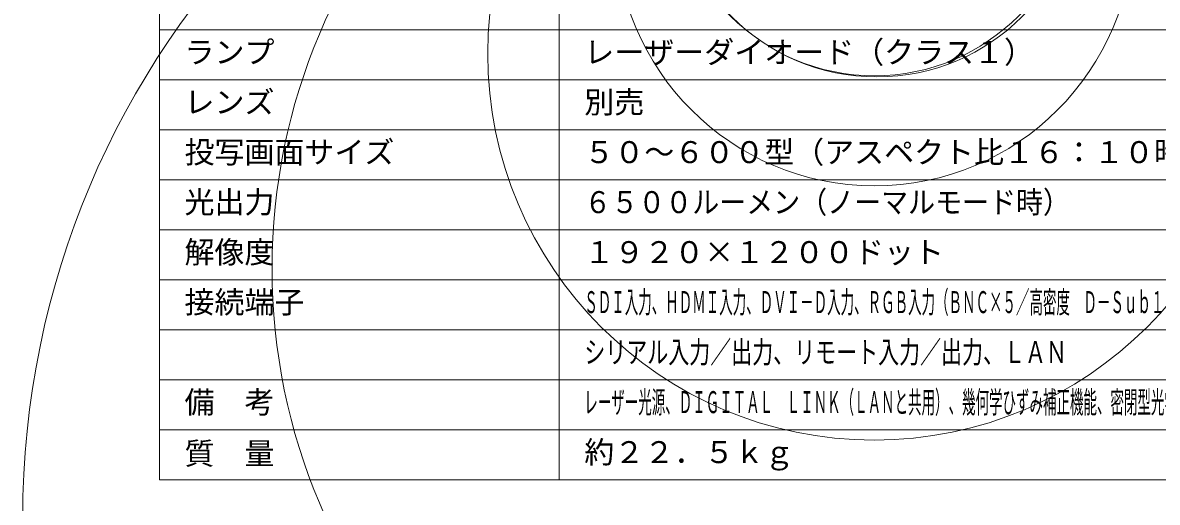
# Model space of a CAD drawing. Units: millimetres, scale not verified. Extents: x -76 to 94, y -146 to 196.
# Drawn here: x -76.2 to 37.3, y -58.7 to -10.8 of the extents above; entities that cross this region are included whole.
import ezdxf
from ezdxf.enums import TextEntityAlignment as Align

# ---------------------------------------------------------------- set-up
doc = ezdxf.new("R2010")
doc.units = ezdxf.units.MM
doc.header["$LTSCALE"] = 0.125
doc.layers.add('0-1_MOJI1', color=7, linetype='Continuous')
doc.layers.add('0-2_WAKU', color=1, linetype='Continuous', lineweight=18)
doc.layers.add('0-4_GAIKEI', color=1, linetype='Continuous', lineweight=18)
doc.styles.add('ＭＳ ゴシック', font='')
doc.styles.get('ＭＳ ゴシック').set_extended_font_data('MS Gothic')

msp = doc.modelspace()

# ---------------------------------------------------------------- linework, layer by layer
at = {"layer": '0-2_WAKU', "color": 4}
msp.add_line((-22.5007, -56.4939), (-22.5007, -1.4939), dxfattribs=at)
at = {"layer": '0-2_WAKU'}
for p, q in [((-62.5007, -11.4939), (62.4993, -11.4939)), ((-62.5007, -16.4939), (62.4993, -16.4939)), ((-62.5007, -21.4939), (62.4993, -21.4939)), ((-62.5007, -26.4939), (62.4993, -26.4939)), ((-62.5007, -31.4939), (62.4993, -31.4939)), ((-62.5007, -36.4939), (62.4993, -36.4939)), ((-62.5007, -41.4939), (62.4993, -41.4939)), ((-62.5007, -46.4939), (62.4993, -46.4939)), ((62.4993, -51.4939), (-62.5007, -51.4939))]:
    msp.add_line(p, q, dxfattribs=at)
at = {"layer": '0-2_WAKU', "color": 4}
msp.add_lwpolyline([(-62.5007, -1.4939), (-62.5007, -56.4939), (62.4993, -56.4939)], dxfattribs=at)
at = {"layer": '0-4_GAIKEI'}
for centre, radius in [((9.0876, -60.3408), 85.2785), ((8.9933, -35.3723), 60.2342), ((8.9963, -13.8697), 38.6555), ((9.0303, -1.1991), 25.9088), ((9.033, 4.2685), 20.3652), ((9.266, 4.3246), 20.5363)]:
    msp.add_circle(centre, radius, dxfattribs=at)

# ---------------------------------------------------------------- texts
at = {"layer": '0-1_MOJI1', "style": 'ＭＳ ゴシック'}
for s, p in [('ランプ', (-60.0007, -15.4939)), ('レーザーダイオード（クラス１）', (-20.0007, -15.4939)), ('レンズ', (-60.0007, -20.4939)), ('別売', (-20.0007, -20.4939)), ('投写画面サイズ', (-60.0007, -25.4939)), ('５０～６００型（アスペクト比１６：１０時）', (-20.0007, -25.4939)), ('光出力', (-60.0007, -30.4939)), ('解像度', (-60.0007, -35.4939)), ('１９２０×１２００ドット', (-20.0007, -35.4939)), ('接続端子', (-60.0007, -40.4939)), ('備\u3000考\u3000', (-60.0007, -50.4939)), ('質\u3000量', (-60.0007, -55.6259)), ('約２２．５ｋｇ', (-20.0007, -55.4939))]:
    msp.add_text(s, height=2.199, dxfattribs=at).set_placement(p, align=Align.BOTTOM_LEFT)
for s, width, p in [('６５００ルーメン（ノーマルモード時）', 0.9, (-20.0007, -30.4939)), ('ＳＤＩ入力、ＨＤＭＩ入力、ＤＶＩ－Ｄ入力、ＲＧＢ入力（ＢＮＣ×５／高密度\u3000Ｄ－Ｓｕｂ１５Ｐ・メス型）、', 0.45, (-20.0007, -40.4939)), ('シリアル入力／出力、リモート入力／出力、ＬＡＮ', 0.7, (-20.0007, -45.4939)), ('レーザー光源、ＤＩＧＩＴＡＬ\u3000ＬＩＮＫ（ＬＡＮと共用）、幾何学ひずみ補正機能、密閉型光学ブロック', 0.45, (-20.0007, -50.4939))]:
    msp.add_text(s, height=2.199, dxfattribs=dict(at, width=width)).set_placement(p, align=Align.BOTTOM_LEFT)

doc.saveas('drawing.dxf')
